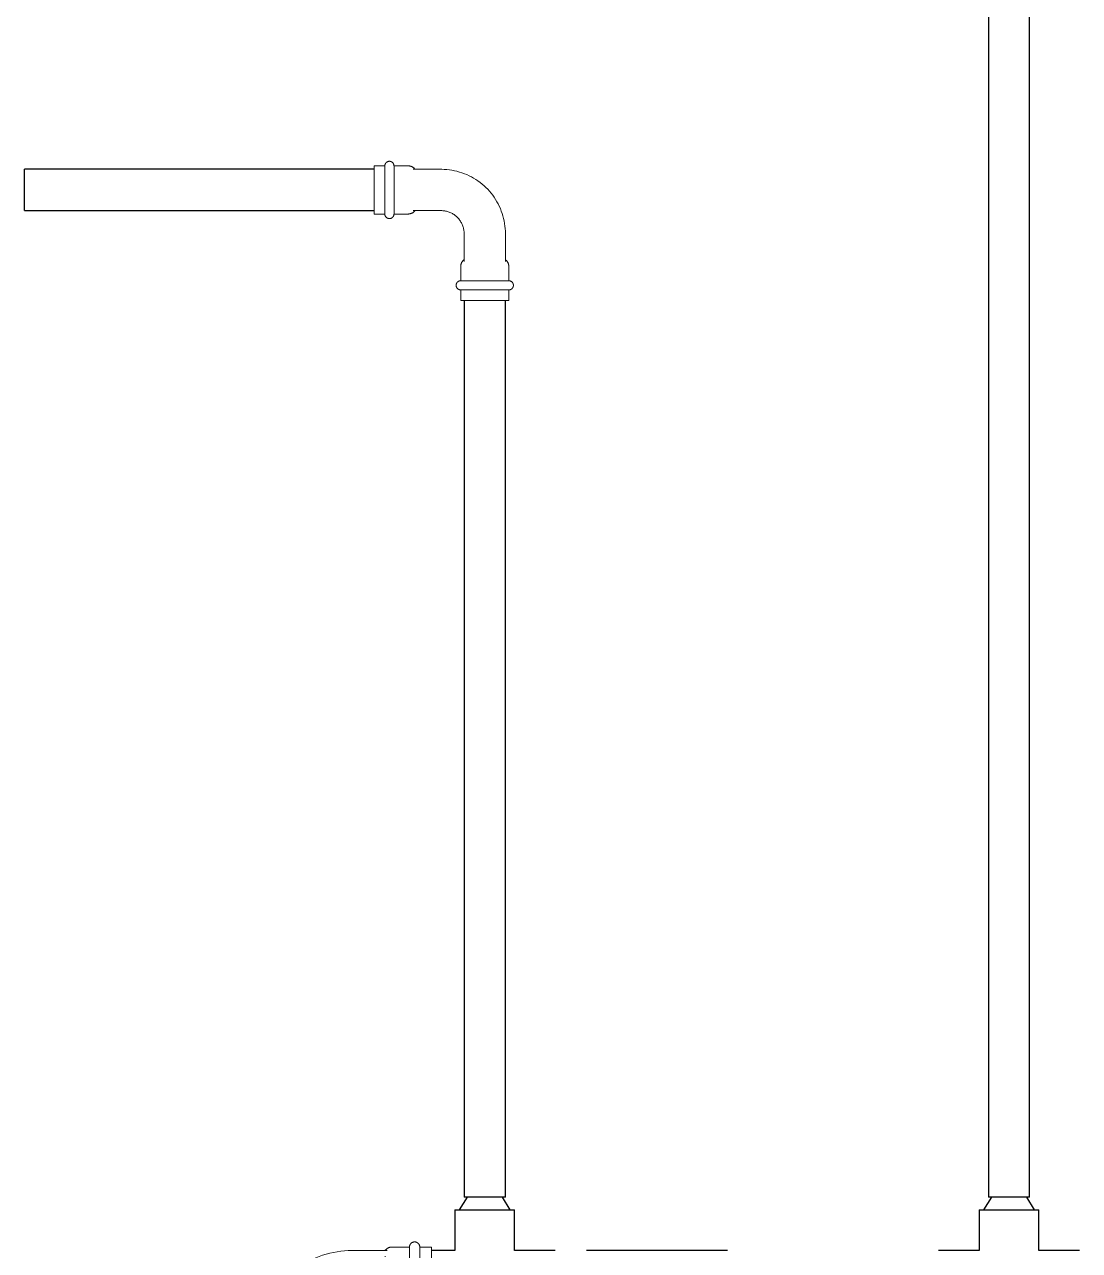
# Model space of a CAD drawing. Header units: inches. Extents: x -3327 to -1, y 8 to 1328.
# Drawn here: x -3173.22 to -3139.63, y 965.95 to 1004.98 of the extents above; entities that cross this region are included whole.
import ezdxf

# ---------------------------------------------------------------- set-up
doc = ezdxf.new("R2010")
doc.units = ezdxf.units.IN
doc.header["$MEASUREMENT"] = 0
doc.layers.add('P-PIPE', color=3, linetype='Continuous', lineweight=9)
doc.layers.add('X - REF - FP', color=7, linetype='Continuous', true_color=0xb90000)

# ---------------------------------------------------------------- blocks, each defined once
blk = doc.blocks.new('Victaulic-VicPress316-Elbow 90-45deg Style P568_P571 - Standard-V1-SECOND LEVEL')
at = {"layer": 'P-PIPE'}
for p, q in [((-0.767, 3.52), (-0.767, 3.181)), ((0.766, 3.52), (-0.767, 3.52)), ((0.766, 3.181), (0.766, 3.52)), ((-0.767, 3.181), (0.766, 3.181)), ((-0.767, 2.89), (-0.767, 2.439)), ((-0.767, 2.89), (0.766, 2.89)), ((0.766, 2.439), (0.766, 2.89)), ((-0.658, 2.278), (-0.658, 1.393)), ((0.657, 1.393), (0.657, 2.278)), ((-3.181, 0.766), (-3.52, 0.766)), ((-3.52, 0.766), (-3.52, -0.767)), ((-3.181, -0.767), (-3.181, 0.766)), ((-2.439, 0.766), (-2.89, 0.766)), ((-2.89, -0.767), (-2.89, 0.766)), ((-1.393, 0.657), (-2.278, 0.657)), ((-3.52, -0.767), (-3.181, -0.767)), ((-2.89, -0.767), (-2.439, -0.767)), ((-2.278, -0.658), (-1.393, -0.658))]:
    blk.add_line(p, q, dxfattribs=at)
at = {"layer": 'P-PIPE', "flags": 128}
for points in [[(-0.767, 2.89), (-0.772, 2.891), (-0.778, 2.891), (-0.784, 2.892), (-0.79, 2.892), (-0.795, 2.893), (-0.801, 2.895), (-0.807, 2.896), (-0.812, 2.898), (-0.818, 2.9), (-0.823, 2.902), (-0.828, 2.904), (-0.834, 2.907), (-0.839, 2.91), (-0.844, 2.913), (-0.849, 2.916), (-0.853, 2.919), (-0.858, 2.923), (-0.862, 2.927), (-0.867, 2.931), (-0.871, 2.935), (-0.875, 2.939), (-0.879, 2.943), (-0.882, 2.948), (-0.886, 2.953), (-0.889, 2.957), (-0.892, 2.962), (-0.895, 2.967), (-0.897, 2.973), (-0.9, 2.978), (-0.902, 2.983), (-0.904, 2.989), (-0.906, 2.994), (-0.907, 3), (-0.909, 3.006), (-0.91, 3.011), (-0.911, 3.017), (-0.911, 3.023), (-0.912, 3.029), (-0.912, 3.034), (-0.912, 3.04), (-0.912, 3.046), (-0.911, 3.052), (-0.91, 3.058), (-0.909, 3.063), (-0.908, 3.069), (-0.907, 3.075), (-0.905, 3.08), (-0.903, 3.086), (-0.901, 3.091), (-0.899, 3.097), (-0.896, 3.102), (-0.894, 3.107), (-0.891, 3.112), (-0.887, 3.117), (-0.884, 3.122), (-0.881, 3.126), (-0.877, 3.131), (-0.873, 3.135), (-0.869, 3.139), (-0.865, 3.143), (-0.86, 3.147), (-0.856, 3.151), (-0.851, 3.154), (-0.846, 3.158), (-0.842, 3.161), (-0.836, 3.164), (-0.831, 3.166), (-0.826, 3.169), (-0.821, 3.171), (-0.815, 3.173), (-0.81, 3.175), (-0.804, 3.177), (-0.798, 3.178), (-0.793, 3.179), (-0.787, 3.18), (-0.781, 3.181), (-0.775, 3.181), (-0.77, 3.181), (-0.767, 3.181)], [(0.766, 3.181), (0.766, 3.181), (0.764, 3.181), (0.761, 3.181), (0.757, 3.181), (0.751, 3.181), (0.745, 3.181), (0.737, 3.181), (0.728, 3.181), (0.717, 3.181), (0.706, 3.181), (0.693, 3.181), (0.68, 3.181), (0.665, 3.181), (0.649, 3.181), (0.633, 3.181), (0.615, 3.181), (0.596, 3.181), (0.576, 3.181), (0.556, 3.181), (0.534, 3.181), (0.512, 3.181), (0.488, 3.181), (0.464, 3.181), (0.44, 3.181), (0.414, 3.181), (0.388, 3.181), (0.361, 3.181), (0.334, 3.181), (0.306, 3.181), (0.278, 3.181), (0.249, 3.181), (0.22, 3.181), (0.19, 3.181), (0.16, 3.181), (0.13, 3.181), (0.1, 3.181), (0.069, 3.181), (0.039, 3.181), (0.008, 3.181), (-0.022, 3.181), (-0.053, 3.181), (-0.084, 3.181), (-0.114, 3.181), (-0.144, 3.181), (-0.174, 3.181), (-0.204, 3.181), (-0.233, 3.181), (-0.262, 3.181), (-0.291, 3.181), (-0.319, 3.181), (-0.347, 3.181), (-0.374, 3.181), (-0.4, 3.181), (-0.426, 3.181), (-0.451, 3.181), (-0.476, 3.181), (-0.499, 3.181), (-0.522, 3.181), (-0.544, 3.181), (-0.565, 3.181), (-0.585, 3.181), (-0.605, 3.181), (-0.623, 3.181), (-0.64, 3.181), (-0.657, 3.181), (-0.672, 3.181), (-0.686, 3.181), (-0.699, 3.181), (-0.711, 3.181), (-0.722, 3.181), (-0.732, 3.181), (-0.74, 3.181), (-0.748, 3.181), (-0.754, 3.181), (-0.759, 3.181), (-0.763, 3.181), (-0.765, 3.181), (-0.766, 3.181), (-0.767, 3.181)], [(-0.767, 3.181), (-0.766, 3.181), (-0.764, 3.181), (-0.761, 3.181), (-0.757, 3.181), (-0.751, 3.181), (-0.745, 3.181), (-0.737, 3.181), (-0.728, 3.181)], [(0.722, 3.181), (0.732, 3.181), (0.74, 3.181), (0.748, 3.181), (0.754, 3.181), (0.759, 3.181), (0.763, 3.181), (0.765, 3.181), (0.766, 3.181), (0.766, 3.181)], [(0.766, 3.181), (0.772, 3.181), (0.778, 3.181), (0.784, 3.18), (0.79, 3.18), (0.795, 3.179), (0.801, 3.177), (0.807, 3.176), (0.812, 3.174), (0.818, 3.172), (0.823, 3.17), (0.828, 3.168), (0.834, 3.165), (0.839, 3.162), (0.844, 3.159), (0.849, 3.156), (0.853, 3.153), (0.858, 3.149), (0.862, 3.145), (0.867, 3.141), (0.871, 3.137), (0.875, 3.133), (0.879, 3.129), (0.882, 3.124), (0.886, 3.119), (0.889, 3.115), (0.892, 3.11), (0.895, 3.105), (0.897, 3.099), (0.9, 3.094), (0.902, 3.089), (0.904, 3.083), (0.906, 3.078), (0.907, 3.072), (0.909, 3.066), (0.91, 3.061), (0.911, 3.055), (0.911, 3.049), (0.912, 3.043), (0.912, 3.038), (0.912, 3.032), (0.912, 3.026), (0.911, 3.02), (0.91, 3.014), (0.909, 3.009), (0.908, 3.003), (0.907, 2.997), (0.905, 2.992), (0.903, 2.986), (0.901, 2.981), (0.899, 2.975), (0.896, 2.97), (0.894, 2.965), (0.891, 2.96), (0.887, 2.955), (0.884, 2.95), (0.881, 2.946), (0.877, 2.941), (0.873, 2.937), (0.869, 2.933), (0.865, 2.929), (0.86, 2.925), (0.856, 2.921), (0.851, 2.918), (0.846, 2.914), (0.842, 2.911), (0.836, 2.908), (0.831, 2.906), (0.826, 2.903), (0.821, 2.901), (0.815, 2.899), (0.81, 2.897), (0.804, 2.895), (0.798, 2.894), (0.793, 2.893), (0.787, 2.892), (0.781, 2.891), (0.775, 2.891), (0.77, 2.891), (0.766, 2.89)], [(-0.767, 2.89), (-0.766, 2.89), (-0.764, 2.89), (-0.761, 2.89), (-0.757, 2.89), (-0.751, 2.89), (-0.745, 2.89), (-0.737, 2.89), (-0.728, 2.89), (-0.717, 2.89), (-0.706, 2.89), (-0.693, 2.89), (-0.68, 2.89), (-0.665, 2.89), (-0.649, 2.89), (-0.633, 2.89), (-0.615, 2.89), (-0.596, 2.89), (-0.576, 2.89), (-0.556, 2.89), (-0.534, 2.89), (-0.512, 2.89), (-0.488, 2.89), (-0.464, 2.89), (-0.44, 2.89), (-0.414, 2.89), (-0.388, 2.89), (-0.361, 2.89), (-0.334, 2.89), (-0.306, 2.89), (-0.278, 2.89), (-0.249, 2.89), (-0.22, 2.89), (-0.19, 2.89), (-0.16, 2.89), (-0.13, 2.89), (-0.1, 2.89), (-0.069, 2.89), (-0.039, 2.89), (-0.008, 2.89), (0.022, 2.89), (0.053, 2.89), (0.084, 2.89), (0.114, 2.89), (0.144, 2.89), (0.174, 2.89), (0.204, 2.89), (0.233, 2.89), (0.262, 2.89), (0.291, 2.89), (0.319, 2.89), (0.347, 2.89), (0.374, 2.89), (0.4, 2.89), (0.426, 2.89), (0.451, 2.89), (0.476, 2.89), (0.499, 2.89), (0.522, 2.89), (0.544, 2.89), (0.565, 2.89), (0.585, 2.89), (0.605, 2.89), (0.623, 2.89), (0.64, 2.89), (0.657, 2.89), (0.672, 2.89), (0.686, 2.89), (0.699, 2.89), (0.711, 2.89), (0.722, 2.89), (0.732, 2.89), (0.74, 2.89), (0.748, 2.89), (0.754, 2.89), (0.759, 2.89), (0.763, 2.89), (0.765, 2.89), (0.766, 2.89), (0.766, 2.89)], [(-0.722, 2.89), (-0.732, 2.89), (-0.74, 2.89), (-0.748, 2.89), (-0.754, 2.89), (-0.759, 2.89), (-0.763, 2.89), (-0.765, 2.89), (-0.766, 2.89), (-0.767, 2.89)], [(0.766, 2.89), (0.766, 2.89), (0.764, 2.89), (0.761, 2.89), (0.757, 2.89), (0.751, 2.89), (0.745, 2.89), (0.737, 2.89), (0.728, 2.89)], [(-0.658, 2.221), (-0.666, 2.228), (-0.674, 2.235), (-0.682, 2.242), (-0.69, 2.25), (-0.698, 2.258), (-0.705, 2.266), (-0.711, 2.275), (-0.718, 2.283), (-0.724, 2.293), (-0.729, 2.302), (-0.735, 2.311), (-0.74, 2.321), (-0.744, 2.331), (-0.748, 2.341), (-0.752, 2.351), (-0.755, 2.362), (-0.758, 2.372), (-0.761, 2.383), (-0.763, 2.394), (-0.764, 2.404), (-0.765, 2.415), (-0.766, 2.426), (-0.767, 2.437), (-0.767, 2.439)], [(0.766, 2.439), (0.766, 2.428), (0.766, 2.417), (0.765, 2.406), (0.763, 2.396), (0.761, 2.385), (0.759, 2.374), (0.756, 2.364), (0.753, 2.353), (0.749, 2.343), (0.745, 2.333), (0.741, 2.323), (0.736, 2.313), (0.73, 2.304), (0.725, 2.294), (0.719, 2.285), (0.713, 2.276), (0.706, 2.268), (0.699, 2.259), (0.692, 2.251), (0.684, 2.244), (0.676, 2.236), (0.668, 2.229), (0.659, 2.222), (0.657, 2.221)], [(-0.658, 1.393), (-0.658, 1.364), (-0.66, 1.334), (-0.663, 1.305), (-0.667, 1.276), (-0.672, 1.247), (-0.679, 1.218), (-0.686, 1.19), (-0.695, 1.162), (-0.705, 1.134), (-0.716, 1.107), (-0.728, 1.08), (-0.741, 1.053), (-0.755, 1.028), (-0.77, 1.002), (-0.786, 0.978), (-0.803, 0.954), (-0.821, 0.931), (-0.84, 0.908), (-0.86, 0.886), (-0.881, 0.865), (-0.902, 0.845), (-0.924, 0.826), (-0.947, 0.808), (-0.971, 0.79), (-0.996, 0.774), (-1.021, 0.759), (-1.046, 0.744), (-1.073, 0.731), (-1.099, 0.719), (-1.126, 0.707), (-1.154, 0.697), (-1.182, 0.688), (-1.21, 0.681), (-1.239, 0.674), (-1.268, 0.668), (-1.297, 0.664), (-1.326, 0.661), (-1.356, 0.658), (-1.385, 0.658), (-1.393, 0.657)], [(-1.393, -0.658), (-1.311, -0.656), (-1.229, -0.651), (-1.148, -0.643), (-1.066, -0.631), (-0.986, -0.617), (-0.906, -0.599), (-0.826, -0.578), (-0.748, -0.553), (-0.671, -0.526), (-0.594, -0.496), (-0.52, -0.462), (-0.446, -0.426), (-0.374, -0.386), (-0.304, -0.344), (-0.235, -0.299), (-0.168, -0.252), (-0.104, -0.201), (-0.041, -0.149), (0.02, -0.093), (0.078, -0.036), (0.134, 0.024), (0.187, 0.087), (0.238, 0.151), (0.287, 0.217), (0.332, 0.285), (0.375, 0.355), (0.415, 0.427), (0.453, 0.5), (0.487, 0.574), (0.518, 0.65), (0.546, 0.727), (0.571, 0.805), (0.593, 0.884), (0.612, 0.964), (0.628, 1.044), (0.64, 1.126), (0.649, 1.207), (0.655, 1.289), (0.657, 1.371), (0.657, 1.393)], [(-3.181, 0.766), (-3.181, 0.772), (-3.181, 0.778), (-3.18, 0.784), (-3.18, 0.79), (-3.179, 0.795), (-3.177, 0.801), (-3.176, 0.807), (-3.174, 0.812), (-3.172, 0.818), (-3.17, 0.823), (-3.168, 0.828), (-3.165, 0.834), (-3.162, 0.839), (-3.159, 0.844), (-3.156, 0.849), (-3.153, 0.853), (-3.149, 0.858), (-3.145, 0.862), (-3.141, 0.867), (-3.137, 0.871), (-3.133, 0.875), (-3.129, 0.879), (-3.124, 0.882), (-3.119, 0.886), (-3.115, 0.889), (-3.11, 0.892), (-3.105, 0.895), (-3.099, 0.897), (-3.094, 0.9), (-3.089, 0.902), (-3.083, 0.904), (-3.078, 0.906), (-3.072, 0.907), (-3.066, 0.909), (-3.061, 0.91), (-3.055, 0.911), (-3.049, 0.911), (-3.043, 0.912), (-3.038, 0.912), (-3.032, 0.912), (-3.026, 0.912), (-3.02, 0.911), (-3.014, 0.91), (-3.009, 0.909), (-3.003, 0.908), (-2.997, 0.907), (-2.992, 0.905), (-2.986, 0.903), (-2.981, 0.901), (-2.975, 0.899), (-2.97, 0.896), (-2.965, 0.894), (-2.96, 0.891), (-2.955, 0.887), (-2.95, 0.884), (-2.946, 0.881), (-2.941, 0.877), (-2.937, 0.873), (-2.933, 0.869), (-2.929, 0.865), (-2.925, 0.86), (-2.921, 0.856), (-2.918, 0.851), (-2.914, 0.846), (-2.911, 0.842), (-2.908, 0.836), (-2.906, 0.831), (-2.903, 0.826), (-2.901, 0.821), (-2.899, 0.815), (-2.897, 0.81), (-2.895, 0.804), (-2.894, 0.798), (-2.893, 0.793), (-2.892, 0.787), (-2.891, 0.781), (-2.891, 0.775), (-2.891, 0.77), (-2.89, 0.766)], [(-3.181, 0.766), (-3.181, 0.766), (-3.181, 0.764), (-3.181, 0.761), (-3.181, 0.757), (-3.181, 0.751), (-3.181, 0.745), (-3.181, 0.737), (-3.181, 0.728), (-3.181, 0.717), (-3.181, 0.706), (-3.181, 0.693), (-3.181, 0.68), (-3.181, 0.665), (-3.181, 0.649), (-3.181, 0.633), (-3.181, 0.615), (-3.181, 0.596), (-3.181, 0.576), (-3.181, 0.556), (-3.181, 0.534), (-3.181, 0.512), (-3.181, 0.488), (-3.181, 0.464), (-3.181, 0.44), (-3.181, 0.414), (-3.181, 0.388), (-3.181, 0.361), (-3.181, 0.334), (-3.181, 0.306), (-3.181, 0.278), (-3.181, 0.249), (-3.181, 0.22), (-3.181, 0.19), (-3.181, 0.16), (-3.181, 0.13), (-3.181, 0.1), (-3.181, 0.069), (-3.181, 0.039), (-3.181, 0.008), (-3.181, -0.022), (-3.181, -0.053), (-3.181, -0.084), (-3.181, -0.114), (-3.181, -0.144), (-3.181, -0.174), (-3.181, -0.204), (-3.181, -0.233), (-3.181, -0.262), (-3.181, -0.291), (-3.181, -0.319), (-3.181, -0.347), (-3.181, -0.374), (-3.181, -0.4), (-3.181, -0.426), (-3.181, -0.451), (-3.181, -0.476), (-3.181, -0.499), (-3.181, -0.522), (-3.181, -0.544), (-3.181, -0.565), (-3.181, -0.585), (-3.181, -0.605), (-3.181, -0.623), (-3.181, -0.64), (-3.181, -0.657), (-3.181, -0.672), (-3.181, -0.686), (-3.181, -0.699), (-3.181, -0.711), (-3.181, -0.722), (-3.181, -0.732), (-3.181, -0.74), (-3.181, -0.748), (-3.181, -0.754), (-3.181, -0.759), (-3.181, -0.763), (-3.181, -0.765), (-3.181, -0.766), (-3.181, -0.767)], [(-3.181, 0.722), (-3.181, 0.732), (-3.181, 0.74), (-3.181, 0.748), (-3.181, 0.754), (-3.181, 0.759), (-3.181, 0.763), (-3.181, 0.765), (-3.181, 0.766), (-3.181, 0.766)], [(-2.89, -0.767), (-2.89, -0.766), (-2.89, -0.764), (-2.89, -0.761), (-2.89, -0.757), (-2.89, -0.751), (-2.89, -0.745), (-2.89, -0.737), (-2.89, -0.728), (-2.89, -0.717), (-2.89, -0.706), (-2.89, -0.693), (-2.89, -0.68), (-2.89, -0.665), (-2.89, -0.649), (-2.89, -0.633), (-2.89, -0.615), (-2.89, -0.596), (-2.89, -0.576), (-2.89, -0.556), (-2.89, -0.534), (-2.89, -0.512), (-2.89, -0.488), (-2.89, -0.464), (-2.89, -0.44), (-2.89, -0.414), (-2.89, -0.388), (-2.89, -0.361), (-2.89, -0.334), (-2.89, -0.306), (-2.89, -0.278), (-2.89, -0.249), (-2.89, -0.22), (-2.89, -0.19), (-2.89, -0.16), (-2.89, -0.13), (-2.89, -0.1), (-2.89, -0.069), (-2.89, -0.039), (-2.89, -0.008), (-2.89, 0.022), (-2.89, 0.053), (-2.89, 0.084), (-2.89, 0.114), (-2.89, 0.144), (-2.89, 0.174), (-2.89, 0.204), (-2.89, 0.233), (-2.89, 0.262), (-2.89, 0.291), (-2.89, 0.319), (-2.89, 0.347), (-2.89, 0.374), (-2.89, 0.4), (-2.89, 0.426), (-2.89, 0.451), (-2.89, 0.476), (-2.89, 0.499), (-2.89, 0.522), (-2.89, 0.544), (-2.89, 0.565), (-2.89, 0.585), (-2.89, 0.605), (-2.89, 0.623), (-2.89, 0.64), (-2.89, 0.657), (-2.89, 0.672), (-2.89, 0.686), (-2.89, 0.699), (-2.89, 0.711), (-2.89, 0.722), (-2.89, 0.732), (-2.89, 0.74), (-2.89, 0.748), (-2.89, 0.754), (-2.89, 0.759), (-2.89, 0.763), (-2.89, 0.765), (-2.89, 0.766), (-2.89, 0.766)], [(-2.89, 0.766), (-2.89, 0.766), (-2.89, 0.764), (-2.89, 0.761), (-2.89, 0.757), (-2.89, 0.751), (-2.89, 0.745), (-2.89, 0.737), (-2.89, 0.728)], [(-2.439, 0.766), (-2.428, 0.766), (-2.417, 0.766), (-2.406, 0.765), (-2.396, 0.763), (-2.385, 0.761), (-2.374, 0.759), (-2.364, 0.756), (-2.353, 0.753), (-2.343, 0.749), (-2.333, 0.745), (-2.323, 0.741), (-2.313, 0.736), (-2.304, 0.73), (-2.294, 0.725), (-2.285, 0.719), (-2.276, 0.713), (-2.268, 0.706), (-2.259, 0.699), (-2.251, 0.692), (-2.244, 0.684), (-2.236, 0.676), (-2.229, 0.668), (-2.222, 0.659), (-2.221, 0.657)], [(-3.181, -0.767), (-3.181, -0.766), (-3.181, -0.764), (-3.181, -0.761), (-3.181, -0.757), (-3.181, -0.751), (-3.181, -0.745), (-3.181, -0.737), (-3.181, -0.728)], [(-2.89, -0.767), (-2.891, -0.772), (-2.891, -0.778), (-2.892, -0.784), (-2.892, -0.79), (-2.893, -0.795), (-2.895, -0.801), (-2.896, -0.807), (-2.898, -0.812), (-2.9, -0.818), (-2.902, -0.823), (-2.904, -0.828), (-2.907, -0.834), (-2.91, -0.839), (-2.913, -0.844), (-2.916, -0.849), (-2.919, -0.853), (-2.923, -0.858), (-2.927, -0.862), (-2.931, -0.867), (-2.935, -0.871), (-2.939, -0.875), (-2.943, -0.879), (-2.948, -0.882), (-2.953, -0.886), (-2.957, -0.889), (-2.962, -0.892), (-2.967, -0.895), (-2.973, -0.897), (-2.978, -0.9), (-2.983, -0.902), (-2.989, -0.904), (-2.994, -0.906), (-3, -0.907), (-3.006, -0.909), (-3.011, -0.91), (-3.017, -0.911), (-3.023, -0.911), (-3.029, -0.912), (-3.034, -0.912), (-3.04, -0.912), (-3.046, -0.912), (-3.052, -0.911), (-3.058, -0.91), (-3.063, -0.909), (-3.069, -0.908), (-3.075, -0.907), (-3.08, -0.905), (-3.086, -0.903), (-3.091, -0.901), (-3.097, -0.899), (-3.102, -0.896), (-3.107, -0.894), (-3.112, -0.891), (-3.117, -0.887), (-3.122, -0.884), (-3.126, -0.881), (-3.131, -0.877), (-3.135, -0.873), (-3.139, -0.869), (-3.143, -0.865), (-3.147, -0.86), (-3.151, -0.856), (-3.154, -0.851), (-3.158, -0.846), (-3.161, -0.842), (-3.164, -0.836), (-3.166, -0.831), (-3.169, -0.826), (-3.171, -0.821), (-3.173, -0.815), (-3.175, -0.81), (-3.177, -0.804), (-3.178, -0.798), (-3.179, -0.793), (-3.18, -0.787), (-3.181, -0.781), (-3.181, -0.775), (-3.181, -0.77), (-3.181, -0.767)], [(-2.89, -0.722), (-2.89, -0.732), (-2.89, -0.74), (-2.89, -0.748), (-2.89, -0.754), (-2.89, -0.759), (-2.89, -0.763), (-2.89, -0.765), (-2.89, -0.766), (-2.89, -0.767)], [(-2.221, -0.658), (-2.228, -0.666), (-2.235, -0.674), (-2.242, -0.682), (-2.25, -0.69), (-2.258, -0.698), (-2.266, -0.705), (-2.275, -0.711), (-2.283, -0.718), (-2.293, -0.724), (-2.302, -0.729), (-2.311, -0.735), (-2.321, -0.74), (-2.331, -0.744), (-2.341, -0.748), (-2.351, -0.752), (-2.362, -0.755), (-2.372, -0.758), (-2.383, -0.761), (-2.394, -0.763), (-2.404, -0.764), (-2.415, -0.765), (-2.426, -0.766), (-2.437, -0.767), (-2.439, -0.767)]]:
    blk.add_lwpolyline(points, dxfattribs=at)
blk = doc.blocks.new('Victaulic-VicPress316-Elbow 90-45deg Style P568_P571 - Standard-V18-SECOND LEVEL')
at = {"layer": 'P-PIPE'}
for p, q in [((-1.059, 4.55), (-1.059, 4.174)), ((1.059, 4.55), (-1.059, 4.55)), ((1.059, 4.174), (1.059, 4.55)), ((-1.059, 4.174), (1.059, 4.174)), ((-1.059, 3.845), (-1.059, 3.289)), ((-1.059, 3.845), (1.059, 3.845)), ((1.059, 3.289), (1.059, 3.845)), ((-0.95, 3.134), (-0.95, 2.015)), ((-0.769, 3.071), (-0.753, 3.071)), ((-0.312, 3.071), (-0.294, 3.071)), ((0.294, 3.071), (0.312, 3.071)), ((0.753, 3.071), (0.769, 3.071)), ((0.95, 2.015), (0.95, 3.119)), ((-4.174, 1.059), (-4.55, 1.059)), ((-4.55, 1.059), (-4.55, -1.059)), ((-4.174, -1.059), (-4.174, 1.059)), ((-3.289, 1.059), (-3.845, 1.059)), ((-3.845, -1.059), (-3.845, 1.059)), ((-2.015, 0.95), (-3.119, 0.95)), ((-3.071, 0.753), (-3.071, 0.769)), ((-3.071, 0.294), (-3.071, 0.312)), ((-3.071, -0.312), (-3.071, -0.294)), ((-3.071, -0.769), (-3.071, -0.753)), ((-4.55, -1.059), (-4.174, -1.059)), ((-3.845, -1.059), (-3.289, -1.059)), ((-3.134, -0.95), (-2.015, -0.95))]:
    blk.add_line(p, q, dxfattribs=at)
at = {"layer": 'P-PIPE', "flags": 128}
for points in [[(-1.059, 3.845), (-1.066, 3.846), (-1.072, 3.846), (-1.079, 3.847), (-1.085, 3.848), (-1.092, 3.849), (-1.098, 3.85), (-1.104, 3.852), (-1.111, 3.854), (-1.117, 3.856), (-1.123, 3.858), (-1.129, 3.861), (-1.135, 3.864), (-1.141, 3.867), (-1.146, 3.871), (-1.152, 3.874), (-1.157, 3.878), (-1.162, 3.882), (-1.167, 3.886), (-1.172, 3.891), (-1.177, 3.895), (-1.181, 3.9), (-1.186, 3.905), (-1.19, 3.91), (-1.194, 3.916), (-1.197, 3.921), (-1.201, 3.927), (-1.204, 3.932), (-1.207, 3.938), (-1.21, 3.944), (-1.212, 3.95), (-1.215, 3.957), (-1.217, 3.963), (-1.218, 3.969), (-1.22, 3.976), (-1.221, 3.982), (-1.222, 3.989), (-1.223, 3.995), (-1.223, 4.002), (-1.223, 4.008), (-1.223, 4.015), (-1.223, 4.021), (-1.223, 4.028), (-1.222, 4.034), (-1.221, 4.041), (-1.219, 4.047), (-1.218, 4.054), (-1.216, 4.06), (-1.214, 4.066), (-1.211, 4.072), (-1.209, 4.078), (-1.206, 4.084), (-1.203, 4.09), (-1.199, 4.096), (-1.196, 4.101), (-1.192, 4.107), (-1.188, 4.112), (-1.184, 4.117), (-1.179, 4.122), (-1.175, 4.127), (-1.17, 4.131), (-1.165, 4.136), (-1.16, 4.14), (-1.155, 4.144), (-1.149, 4.147), (-1.144, 4.151), (-1.138, 4.154), (-1.132, 4.157), (-1.126, 4.16), (-1.12, 4.163), (-1.114, 4.165), (-1.108, 4.167), (-1.102, 4.169), (-1.095, 4.17), (-1.089, 4.172), (-1.082, 4.173), (-1.076, 4.174), (-1.069, 4.174), (-1.063, 4.174), (-1.059, 4.174)], [(1.059, 4.174), (1.058, 4.174), (1.056, 4.174), (1.051, 4.174), (1.045, 4.174), (1.038, 4.174), (1.029, 4.174), (1.018, 4.174), (1.005, 4.174), (0.991, 4.174), (0.975, 4.174), (0.958, 4.174), (0.939, 4.174), (0.919, 4.174), (0.897, 4.174), (0.874, 4.174), (0.849, 4.174), (0.823, 4.174), (0.796, 4.174), (0.768, 4.174), (0.738, 4.174), (0.707, 4.174), (0.675, 4.174), (0.642, 4.174), (0.607, 4.174), (0.572, 4.174), (0.536, 4.174), (0.499, 4.174), (0.461, 4.174), (0.423, 4.174), (0.384, 4.174), (0.344, 4.174), (0.304, 4.174), (0.263, 4.174), (0.222, 4.174), (0.18, 4.174), (0.138, 4.174), (0.096, 4.174), (0.054, 4.174), (0.011, 4.174), (-0.031, 4.174), (-0.073, 4.174), (-0.115, 4.174), (-0.157, 4.174), (-0.199, 4.174), (-0.241, 4.174), (-0.282, 4.174), (-0.322, 4.174), (-0.362, 4.174), (-0.402, 4.174), (-0.441, 4.174), (-0.479, 4.174), (-0.516, 4.174), (-0.553, 4.174), (-0.588, 4.174), (-0.623, 4.174), (-0.657, 4.174), (-0.69, 4.174), (-0.721, 4.174), (-0.752, 4.174), (-0.781, 4.174), (-0.809, 4.174), (-0.836, 4.174), (-0.861, 4.174), (-0.885, 4.174), (-0.907, 4.174), (-0.929, 4.174), (-0.948, 4.174), (-0.966, 4.174), (-0.983, 4.174), (-0.998, 4.174), (-1.011, 4.174), (-1.023, 4.174), (-1.033, 4.174), (-1.042, 4.174), (-1.048, 4.174), (-1.054, 4.174), (-1.057, 4.174), (-1.059, 4.174), (-1.059, 4.174)], [(-1.059, 4.174), (-1.058, 4.174), (-1.056, 4.174), (-1.051, 4.174), (-1.045, 4.174), (-1.038, 4.174), (-1.029, 4.174), (-1.018, 4.174)], [(1.023, 4.174), (1.033, 4.174), (1.042, 4.174), (1.048, 4.174), (1.054, 4.174), (1.057, 4.174), (1.059, 4.174), (1.059, 4.174)], [(1.059, 4.174), (1.066, 4.174), (1.072, 4.174), (1.079, 4.173), (1.085, 4.172), (1.092, 4.171), (1.098, 4.17), (1.104, 4.168), (1.111, 4.166), (1.117, 4.164), (1.123, 4.162), (1.129, 4.159), (1.135, 4.156), (1.141, 4.153), (1.146, 4.149), (1.152, 4.146), (1.157, 4.142), (1.162, 4.138), (1.167, 4.134), (1.172, 4.129), (1.177, 4.125), (1.181, 4.12), (1.186, 4.115), (1.19, 4.11), (1.194, 4.104), (1.197, 4.099), (1.201, 4.093), (1.204, 4.088), (1.207, 4.082), (1.21, 4.076), (1.212, 4.07), (1.215, 4.063), (1.217, 4.057), (1.218, 4.051), (1.22, 4.044), (1.221, 4.038), (1.222, 4.031), (1.223, 4.025), (1.223, 4.018), (1.223, 4.012), (1.223, 4.005), (1.223, 3.999), (1.223, 3.992), (1.222, 3.986), (1.221, 3.979), (1.219, 3.973), (1.218, 3.966), (1.216, 3.96), (1.214, 3.954), (1.211, 3.948), (1.209, 3.942), (1.206, 3.936), (1.203, 3.93), (1.199, 3.924), (1.196, 3.919), (1.192, 3.913), (1.188, 3.908), (1.184, 3.903), (1.179, 3.898), (1.175, 3.893), (1.17, 3.889), (1.165, 3.884), (1.16, 3.88), (1.155, 3.876), (1.149, 3.873), (1.144, 3.869), (1.138, 3.866), (1.132, 3.863), (1.126, 3.86), (1.12, 3.857), (1.114, 3.855), (1.108, 3.853), (1.102, 3.851), (1.095, 3.85), (1.089, 3.848), (1.082, 3.847), (1.076, 3.846), (1.069, 3.846), (1.063, 3.846), (1.059, 3.845)], [(-1.059, 3.845), (-1.058, 3.845), (-1.056, 3.845), (-1.051, 3.845), (-1.045, 3.845), (-1.038, 3.845), (-1.029, 3.845), (-1.018, 3.845), (-1.005, 3.845), (-0.991, 3.845), (-0.975, 3.845), (-0.958, 3.845), (-0.939, 3.845), (-0.919, 3.845), (-0.897, 3.845), (-0.874, 3.845), (-0.849, 3.845), (-0.823, 3.845), (-0.796, 3.845), (-0.768, 3.845), (-0.738, 3.845), (-0.707, 3.845), (-0.675, 3.845), (-0.642, 3.845), (-0.607, 3.845), (-0.572, 3.845), (-0.536, 3.845), (-0.499, 3.845), (-0.461, 3.845), (-0.423, 3.845), (-0.384, 3.845), (-0.344, 3.845), (-0.304, 3.845), (-0.263, 3.845), (-0.222, 3.845), (-0.18, 3.845), (-0.138, 3.845), (-0.096, 3.845), (-0.054, 3.845), (-0.011, 3.845), (0.031, 3.845), (0.073, 3.845), (0.115, 3.845), (0.157, 3.845), (0.199, 3.845), (0.241, 3.845), (0.282, 3.845), (0.322, 3.845), (0.362, 3.845), (0.402, 3.845), (0.441, 3.845), (0.479, 3.845), (0.516, 3.845), (0.553, 3.845), (0.588, 3.845), (0.623, 3.845), (0.657, 3.845), (0.69, 3.845), (0.721, 3.845), (0.752, 3.845), (0.781, 3.845), (0.809, 3.845), (0.836, 3.845), (0.861, 3.845), (0.885, 3.845), (0.907, 3.845), (0.929, 3.845), (0.948, 3.845), (0.966, 3.845), (0.983, 3.845), (0.998, 3.845), (1.011, 3.845), (1.023, 3.845), (1.033, 3.845), (1.042, 3.845), (1.048, 3.845), (1.054, 3.845), (1.057, 3.845), (1.059, 3.845), (1.059, 3.845)], [(-1.023, 3.845), (-1.033, 3.845), (-1.042, 3.845), (-1.048, 3.845), (-1.054, 3.845), (-1.057, 3.845), (-1.059, 3.845), (-1.059, 3.845)], [(1.059, 3.845), (1.058, 3.845), (1.056, 3.845), (1.051, 3.845), (1.045, 3.845), (1.038, 3.845), (1.029, 3.845), (1.018, 3.845)], [(-0.95, 3.071), (-0.959, 3.078), (-0.967, 3.085), (-0.975, 3.092), (-0.983, 3.1), (-0.99, 3.108), (-0.997, 3.116), (-1.004, 3.125), (-1.01, 3.133), (-1.016, 3.143), (-1.022, 3.152), (-1.027, 3.161), (-1.032, 3.171), (-1.037, 3.181), (-1.041, 3.191), (-1.045, 3.201), (-1.048, 3.212), (-1.051, 3.222), (-1.053, 3.233), (-1.055, 3.244), (-1.057, 3.254), (-1.058, 3.265), (-1.059, 3.276), (-1.059, 3.287), (-1.059, 3.289)], [(1.059, 3.289), (1.059, 3.278), (1.058, 3.267), (1.057, 3.256), (1.056, 3.246), (1.054, 3.235), (1.051, 3.224), (1.048, 3.214), (1.045, 3.203), (1.042, 3.193), (1.037, 3.183), (1.033, 3.173), (1.028, 3.163), (1.023, 3.154), (1.017, 3.144), (1.011, 3.135), (1.005, 3.126), (0.998, 3.118), (0.991, 3.109), (0.984, 3.101), (0.976, 3.094), (0.968, 3.086), (0.96, 3.079), (0.952, 3.072), (0.95, 3.071)], [(-0.95, 2.015), (-0.951, 1.973), (-0.953, 1.93), (-0.958, 1.888), (-0.964, 1.846), (-0.971, 1.804), (-0.981, 1.762), (-0.991, 1.721), (-1.004, 1.68), (-1.018, 1.64), (-1.034, 1.6), (-1.051, 1.562), (-1.07, 1.523), (-1.091, 1.486), (-1.113, 1.449), (-1.136, 1.414), (-1.161, 1.379), (-1.187, 1.345), (-1.214, 1.313), (-1.243, 1.281), (-1.273, 1.251), (-1.304, 1.222), (-1.337, 1.194), (-1.37, 1.168), (-1.404, 1.143), (-1.44, 1.119), (-1.476, 1.097), (-1.513, 1.076), (-1.551, 1.056), (-1.59, 1.039), (-1.629, 1.022), (-1.669, 1.008), (-1.71, 0.995), (-1.751, 0.983), (-1.792, 0.974), (-1.834, 0.965), (-1.876, 0.959), (-1.919, 0.954), (-1.961, 0.951), (-2.004, 0.95), (-2.015, 0.95)], [(-2.015, -0.95), (-1.897, -0.948), (-1.778, -0.941), (-1.66, -0.929), (-1.543, -0.912), (-1.426, -0.891), (-1.31, -0.865), (-1.196, -0.835), (-1.082, -0.799), (-0.971, -0.76), (-0.861, -0.716), (-0.752, -0.668), (-0.646, -0.615), (-0.542, -0.558), (-0.44, -0.497), (-0.341, -0.432), (-0.244, -0.363), (-0.151, -0.29), (-0.06, -0.214), (0.028, -0.134), (0.112, -0.051), (0.193, 0.036), (0.27, 0.126), (0.344, 0.219), (0.414, 0.315), (0.48, 0.413), (0.542, 0.514), (0.6, 0.618), (0.654, 0.723), (0.703, 0.831), (0.748, 0.941), (0.789, 1.052), (0.826, 1.165), (0.857, 1.279), (0.884, 1.395), (0.907, 1.511), (0.925, 1.629), (0.938, 1.746), (0.946, 1.865), (0.95, 1.983), (0.95, 2.015)], [(-4.174, 1.059), (-4.174, 1.066), (-4.174, 1.072), (-4.173, 1.079), (-4.172, 1.085), (-4.171, 1.092), (-4.17, 1.098), (-4.168, 1.104), (-4.166, 1.111), (-4.164, 1.117), (-4.162, 1.123), (-4.159, 1.129), (-4.156, 1.135), (-4.153, 1.141), (-4.149, 1.146), (-4.146, 1.152), (-4.142, 1.157), (-4.138, 1.162), (-4.134, 1.167), (-4.129, 1.172), (-4.125, 1.177), (-4.12, 1.181), (-4.115, 1.186), (-4.11, 1.19), (-4.104, 1.194), (-4.099, 1.197), (-4.093, 1.201), (-4.088, 1.204), (-4.082, 1.207), (-4.076, 1.21), (-4.07, 1.212), (-4.063, 1.215), (-4.057, 1.217), (-4.051, 1.218), (-4.044, 1.22), (-4.038, 1.221), (-4.031, 1.222), (-4.025, 1.223), (-4.018, 1.223), (-4.012, 1.223), (-4.005, 1.223), (-3.999, 1.223), (-3.992, 1.223), (-3.986, 1.222), (-3.979, 1.221), (-3.973, 1.219), (-3.966, 1.218), (-3.96, 1.216), (-3.954, 1.214), (-3.948, 1.211), (-3.942, 1.209), (-3.936, 1.206), (-3.93, 1.203), (-3.924, 1.199), (-3.919, 1.196), (-3.913, 1.192), (-3.908, 1.188), (-3.903, 1.184), (-3.898, 1.179), (-3.893, 1.175), (-3.889, 1.17), (-3.884, 1.165), (-3.88, 1.16), (-3.876, 1.155), (-3.873, 1.149), (-3.869, 1.144), (-3.866, 1.138), (-3.863, 1.132), (-3.86, 1.126), (-3.857, 1.12), (-3.855, 1.114), (-3.853, 1.108), (-3.851, 1.102), (-3.85, 1.095), (-3.848, 1.089), (-3.847, 1.082), (-3.846, 1.076), (-3.846, 1.069), (-3.846, 1.063), (-3.845, 1.059)], [(-4.174, 1.059), (-4.174, 1.058), (-4.174, 1.056), (-4.174, 1.051), (-4.174, 1.045), (-4.174, 1.038), (-4.174, 1.029), (-4.174, 1.018), (-4.174, 1.005), (-4.174, 0.991), (-4.174, 0.975), (-4.174, 0.958), (-4.174, 0.939), (-4.174, 0.919), (-4.174, 0.897), (-4.174, 0.874), (-4.174, 0.849), (-4.174, 0.823), (-4.174, 0.796), (-4.174, 0.768), (-4.174, 0.738), (-4.174, 0.707), (-4.174, 0.675), (-4.174, 0.642), (-4.174, 0.607), (-4.174, 0.572), (-4.174, 0.536), (-4.174, 0.499), (-4.174, 0.461), (-4.174, 0.423), (-4.174, 0.384), (-4.174, 0.344), (-4.174, 0.304), (-4.174, 0.263), (-4.174, 0.222), (-4.174, 0.18), (-4.174, 0.138), (-4.174, 0.096), (-4.174, 0.054), (-4.174, 0.011), (-4.174, -0.031), (-4.174, -0.073), (-4.174, -0.115), (-4.174, -0.157), (-4.174, -0.199), (-4.174, -0.241), (-4.174, -0.282), (-4.174, -0.322), (-4.174, -0.362), (-4.174, -0.402), (-4.174, -0.441), (-4.174, -0.479), (-4.174, -0.516), (-4.174, -0.553), (-4.174, -0.588), (-4.174, -0.623), (-4.174, -0.657), (-4.174, -0.69), (-4.174, -0.721), (-4.174, -0.752), (-4.174, -0.781), (-4.174, -0.809), (-4.174, -0.836), (-4.174, -0.861), (-4.174, -0.885), (-4.174, -0.907), (-4.174, -0.929), (-4.174, -0.948), (-4.174, -0.966), (-4.174, -0.983), (-4.174, -0.998), (-4.174, -1.011), (-4.174, -1.023), (-4.174, -1.033), (-4.174, -1.042), (-4.174, -1.048), (-4.174, -1.054), (-4.174, -1.057), (-4.174, -1.059), (-4.174, -1.059)], [(-4.174, 1.023), (-4.174, 1.033), (-4.174, 1.042), (-4.174, 1.048), (-4.174, 1.054), (-4.174, 1.057), (-4.174, 1.059), (-4.174, 1.059)], [(-3.845, -1.059), (-3.845, -1.058), (-3.845, -1.056), (-3.845, -1.051), (-3.845, -1.045), (-3.845, -1.038), (-3.845, -1.029), (-3.845, -1.018), (-3.845, -1.005), (-3.845, -0.991), (-3.845, -0.975), (-3.845, -0.958), (-3.845, -0.939), (-3.845, -0.919), (-3.845, -0.897), (-3.845, -0.874), (-3.845, -0.849), (-3.845, -0.823), (-3.845, -0.796), (-3.845, -0.768), (-3.845, -0.738), (-3.845, -0.707), (-3.845, -0.675), (-3.845, -0.642), (-3.845, -0.607), (-3.845, -0.572), (-3.845, -0.536), (-3.845, -0.499), (-3.845, -0.461), (-3.845, -0.423), (-3.845, -0.384), (-3.845, -0.344), (-3.845, -0.304), (-3.845, -0.263), (-3.845, -0.222), (-3.845, -0.18), (-3.845, -0.138), (-3.845, -0.096), (-3.845, -0.054), (-3.845, -0.011), (-3.845, 0.031), (-3.845, 0.073), (-3.845, 0.115), (-3.845, 0.157), (-3.845, 0.199), (-3.845, 0.241), (-3.845, 0.282), (-3.845, 0.322), (-3.845, 0.362), (-3.845, 0.402), (-3.845, 0.441), (-3.845, 0.479), (-3.845, 0.516), (-3.845, 0.553), (-3.845, 0.588), (-3.845, 0.623), (-3.845, 0.657), (-3.845, 0.69), (-3.845, 0.721), (-3.845, 0.752), (-3.845, 0.781), (-3.845, 0.809), (-3.845, 0.836), (-3.845, 0.861), (-3.845, 0.885), (-3.845, 0.907), (-3.845, 0.929), (-3.845, 0.948), (-3.845, 0.966), (-3.845, 0.983), (-3.845, 0.998), (-3.845, 1.011), (-3.845, 1.023), (-3.845, 1.033), (-3.845, 1.042), (-3.845, 1.048), (-3.845, 1.054), (-3.845, 1.057), (-3.845, 1.059), (-3.845, 1.059)], [(-3.845, 1.059), (-3.845, 1.058), (-3.845, 1.056), (-3.845, 1.051), (-3.845, 1.045), (-3.845, 1.038), (-3.845, 1.029), (-3.845, 1.018)], [(-3.289, 1.059), (-3.278, 1.059), (-3.267, 1.058), (-3.256, 1.057), (-3.246, 1.056), (-3.235, 1.054), (-3.224, 1.051), (-3.214, 1.048), (-3.203, 1.045), (-3.193, 1.042), (-3.183, 1.037), (-3.173, 1.033), (-3.163, 1.028), (-3.154, 1.023), (-3.144, 1.017), (-3.135, 1.011), (-3.126, 1.005), (-3.118, 0.998), (-3.109, 0.991), (-3.101, 0.984), (-3.094, 0.976), (-3.086, 0.968), (-3.079, 0.96), (-3.072, 0.952), (-3.071, 0.95)], [(-4.174, -1.059), (-4.174, -1.058), (-4.174, -1.056), (-4.174, -1.051), (-4.174, -1.045), (-4.174, -1.038), (-4.174, -1.029), (-4.174, -1.018)], [(-3.845, -1.059), (-3.846, -1.066), (-3.846, -1.072), (-3.847, -1.079), (-3.848, -1.085), (-3.849, -1.092), (-3.85, -1.098), (-3.852, -1.104), (-3.854, -1.111), (-3.856, -1.117), (-3.858, -1.123), (-3.861, -1.129), (-3.864, -1.135), (-3.867, -1.141), (-3.871, -1.146), (-3.874, -1.152), (-3.878, -1.157), (-3.882, -1.162), (-3.886, -1.167), (-3.891, -1.172), (-3.895, -1.177), (-3.9, -1.181), (-3.905, -1.186), (-3.91, -1.19), (-3.916, -1.194), (-3.921, -1.197), (-3.927, -1.201), (-3.932, -1.204), (-3.938, -1.207), (-3.944, -1.21), (-3.95, -1.212), (-3.957, -1.215), (-3.963, -1.217), (-3.969, -1.218), (-3.976, -1.22), (-3.982, -1.221), (-3.989, -1.222), (-3.995, -1.223), (-4.002, -1.223), (-4.008, -1.223), (-4.015, -1.223), (-4.021, -1.223), (-4.028, -1.223), (-4.034, -1.222), (-4.041, -1.221), (-4.047, -1.219), (-4.054, -1.218), (-4.06, -1.216), (-4.066, -1.214), (-4.072, -1.211), (-4.078, -1.209), (-4.084, -1.206), (-4.09, -1.203), (-4.096, -1.199), (-4.101, -1.196), (-4.107, -1.192), (-4.112, -1.188), (-4.117, -1.184), (-4.122, -1.179), (-4.127, -1.175), (-4.131, -1.17), (-4.136, -1.165), (-4.14, -1.16), (-4.144, -1.155), (-4.147, -1.149), (-4.151, -1.144), (-4.154, -1.138), (-4.157, -1.132), (-4.16, -1.126), (-4.163, -1.12), (-4.165, -1.114), (-4.167, -1.108), (-4.169, -1.102), (-4.17, -1.095), (-4.172, -1.089), (-4.173, -1.082), (-4.174, -1.076), (-4.174, -1.069), (-4.174, -1.063), (-4.174, -1.059)], [(-3.845, -1.023), (-3.845, -1.033), (-3.845, -1.042), (-3.845, -1.048), (-3.845, -1.054), (-3.845, -1.057), (-3.845, -1.059), (-3.845, -1.059)], [(-3.071, -0.95), (-3.078, -0.959), (-3.085, -0.967), (-3.092, -0.975), (-3.1, -0.983), (-3.108, -0.99), (-3.116, -0.997), (-3.125, -1.004), (-3.133, -1.01), (-3.143, -1.016), (-3.152, -1.022), (-3.161, -1.027), (-3.171, -1.032), (-3.181, -1.037), (-3.191, -1.041), (-3.201, -1.045), (-3.212, -1.048), (-3.222, -1.051), (-3.233, -1.053), (-3.244, -1.055), (-3.254, -1.057), (-3.265, -1.058), (-3.276, -1.059), (-3.287, -1.059), (-3.289, -1.059)]]:
    blk.add_lwpolyline(points, dxfattribs=at)

msp = doc.modelspace()

# ---------------------------------------------------------------- linework, layer by layer
at = {"layer": 'X - REF - FP'}
for p, q in [((-3142.531, 1038.48), (-3142.531, 967.65)), ((-3141.216, 967.65), (-3141.216, 1038.48)), ((-3162.087, 1000.367), (-3173.222, 1000.367)), ((-3173.222, 999.052), (-3173.222, 1000.367)), ((-3173.222, 999.052), (-3162.087, 999.052)), ((-3159.225, 996.19), (-3159.225, 967.65)), ((-3157.91, 967.65), (-3157.91, 996.19)), ((-3159.13, 967.65), (-3159.38, 967.244)), ((-3157.91, 967.65), (-3159.225, 967.65)), ((-3157.755, 967.244), (-3158.005, 967.65)), ((-3142.436, 967.65), (-3142.686, 967.244)), ((-3141.216, 967.65), (-3142.531, 967.65)), ((-3141.061, 967.244), (-3141.311, 967.65)), ((-3159.518, 967.244), (-3159.518, 965.951)), ((-3159.518, 967.244), (-3157.616, 967.244)), ((-3157.616, 965.951), (-3157.616, 967.244)), ((-3142.824, 967.244), (-3142.824, 965.951)), ((-3142.824, 967.244), (-3140.923, 967.244)), ((-3140.923, 965.951), (-3140.923, 967.244)), ((-3159.518, 965.951), (-3160.261, 965.951)), ((-3156.323, 965.951), (-3157.616, 965.951)), ((-3150.842, 965.951), (-3155.33, 965.951)), ((-3142.824, 965.951), (-3144.118, 965.951)), ((-3139.63, 965.951), (-3140.923, 965.951))]:
    msp.add_line(p, q, dxfattribs=at)

# ---------------------------------------------------------------- block references
for name, p, rotation in [('Victaulic-VicPress316-Elbow 90-45deg Style P568_P571 - Standard-V1-SECOND LEVEL', (-3158.567, 999.71), 90), ('Victaulic-VicPress316-Elbow 90-45deg Style P568_P571 - Standard-V18-SECOND LEVEL', (-3164.811, 965), 180)]:
    msp.add_blockref(name, p, dxfattribs=dict(at, rotation=rotation))

doc.saveas('drawing.dxf')
